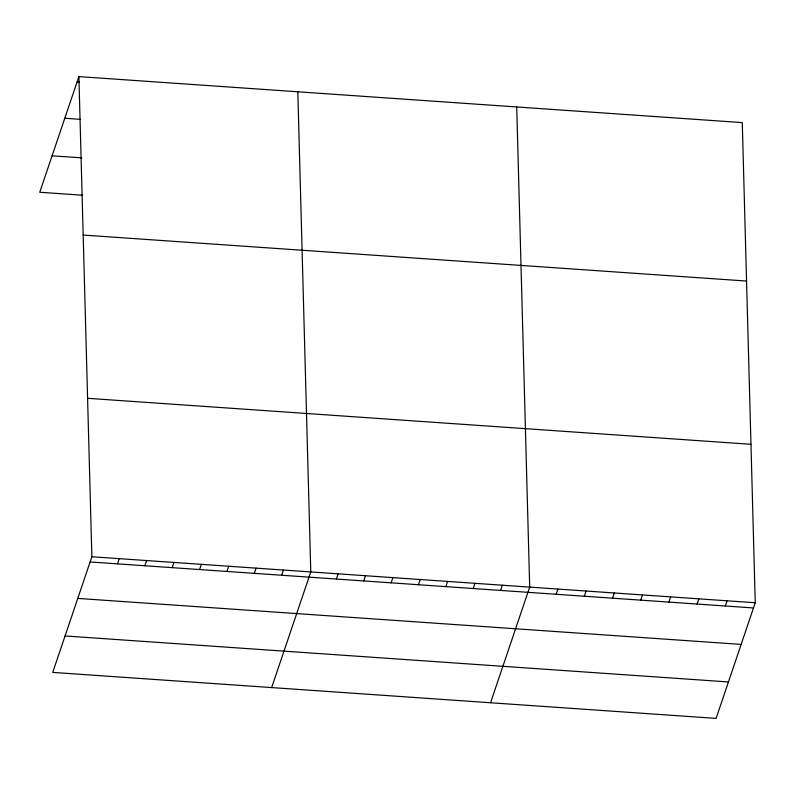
<?xml version="1.0" encoding="UTF-8"?>
<svg xmlns="http://www.w3.org/2000/svg" width="795" height="795" viewBox="0 0 795 795"><rect width="100%" height="100%" fill="white"/><g stroke="black" fill="none" stroke-linecap="round" stroke-linejoin="round"><path stroke-width="1.19" d="M78.894 76.608L91.872 556.758L52.728 672.401L716.106 718.392L755.25 602.749L742.272 122.599L78.894 76.608L39.75 192.251L82.581 195.222M117.471 563.864L119.24 558.656M144.839 565.762L146.598 560.555M172.207 567.66L173.966 562.443M199.565 569.558L201.334 564.341M226.933 571.456L228.692 566.239M254.291 573.354L256.06 568.137M281.659 575.252L283.427 570.035M271.642 687.576L310.785 571.933L297.807 91.783M336.384 579.038L338.153 573.831M363.752 580.936L365.521 575.729M391.12 582.834L392.879 577.627M418.478 584.732L420.247 579.525M445.846 586.631L447.605 581.423M473.214 588.529L474.973 583.321M500.572 590.427L502.341 585.209M490.555 702.75L529.699 587.107L516.72 106.967M556.132 594.282L557.891 589.065M584.325 596.23L586.094 591.023M612.518 598.188L614.287 592.971M640.71 600.145L642.479 594.928M668.903 602.093L670.672 596.886M697.096 604.051L698.865 598.844M725.288 606.009L727.057 600.791M77.125 81.815L79.51 81.984M64.793 118.266L80.265 119.339M52.082 155.81L81.825 157.867M83.177 235.062L746.555 281.052M87.589 398.305L750.967 444.296M91.872 556.758L755.25 602.749M90.113 561.966L753.481 607.956M77.771 598.406L741.149 644.407M65.061 635.96L728.439 681.951"/></g></svg>
